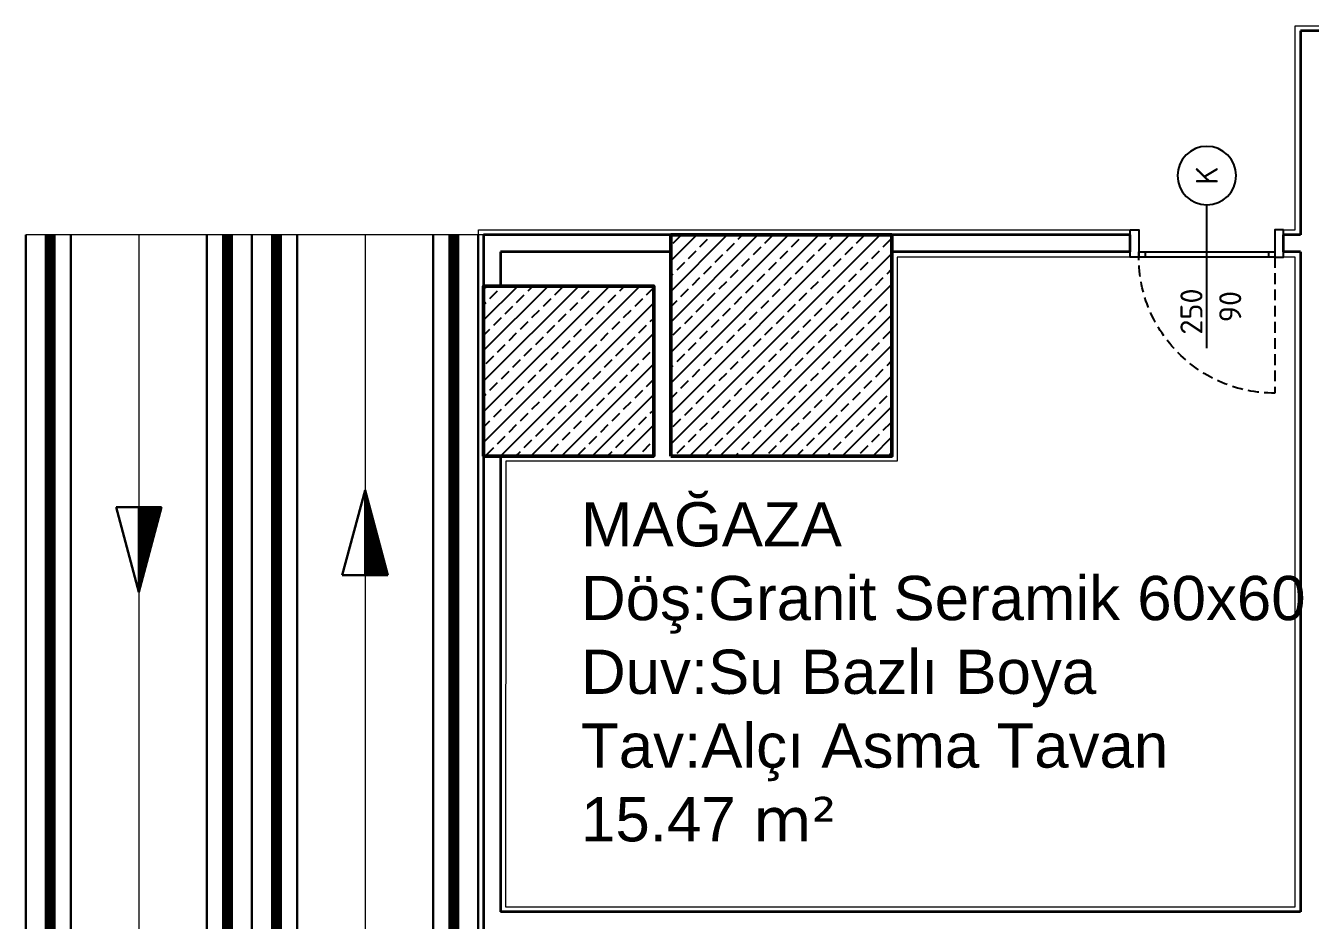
# Model space of a CAD drawing. Header units: millimetres. Extents: x 1443065 to 1517367, y 3763150 to 3779068.
# Drawn here: x 1477415 to 1478170, y 3766924 to 3767450 of the extents above; entities that cross this region are included whole.
import ezdxf
from ezdxf.enums import TextEntityAlignment as Align

# ---------------------------------------------------------------- set-up
doc = ezdxf.new("R2010")
doc.units = ezdxf.units.MM
doc.linetypes.add('HIDDEN', pattern=[9.525, 6.35, -3.175])
for name, color, linetype, lineweight in [('1', 7, 'Continuous', 30), ('2', 3, 'Continuous', 15), ('3', 5, 'Continuous', 15), ('5', 2, 'Continuous', 15), ('DUVAR', 2, 'Continuous', 35), ('MAHAL', 52, 'Continuous', 13), ('SIVA', 3, 'Continuous', 9), ('TASIYICI', 170, 'Continuous', 50), ('TEFRIS', 165, 'Continuous', 15)]:
    doc.layers.add(name, color=color, linetype=linetype, lineweight=lineweight)
for name, color, linetype in [('m-DOG_', 4, 'Continuous'), ('m-TAR_duvar', 8, 'Continuous'), ('m-YAZ_poz', 7, 'Continuous')]:
    doc.layers.add(name, color=color, linetype=linetype)
doc.styles.add('mono', font='isocpeur.ttf')
doc.styles.get("Standard").update_dxf_attribs({"font": 'arial.ttf'})

# ---------------------------------------------------------------- blocks, each defined once
blk = doc.blocks.new('90lık Kqpı')
at = {"layer": 'm-DOG_', "linetype": 'HIDDEN'}
blk.add_line((-8, -5), (-88, -5), dxfattribs=at)
at = {"layer": 'm-DOG_'}
for p, q in [((-5, -8.77), (-8, -8.77)), ((-5, -81.23), (-8, -81.23))]:
    blk.add_line(p, q, dxfattribs=at)
for points in [[(8, 0), (8, -5), (-8, -5), (-8, 0)], [(-8, -5), (-8, -85), (-5, -85), (-5, -5)], [(8, -90), (8, -85), (-8, -85), (-8, -90)]]:
    blk.add_lwpolyline(points, close=True, dxfattribs=at)
at = {"layer": 'm-DOG_', "linetype": 'HIDDEN'}
blk.add_arc((-8, -5), 80, 180, 270, dxfattribs=at)
blk = doc.blocks.new('m-penpoz')
blk.add_line((0, -1.625), (0, 0))
blk.add_circle((0, 0.332), 0.332)
blk.add_attdef('POZNO', text='', height=0.18).set_placement((0, 0.332), align=Align.MIDDLE)
blk.add_attdef('HEIGHT', text='', height=0.18, rotation=90).set_placement((0.069, -1.625), align=Align.TOP_LEFT)
blk.add_attdef('WIDTH', text='', height=0.18, rotation=90).set_placement((0, -1.625), align=Align.BOTTOM_LEFT)
blk = doc.blocks.new('E1')
at = {"layer": '1', "color": 2}
for p, q in [((746.1, 0), (246.1, 134)), ((246.1, -134), (246.1, 134)), ((246.1, 130), (260.9, 130)), ((246.1, 120), (298.2, 120)), ((246.1, 110), (335.5, 110)), ((246.1, 100), (372.8, 100)), ((246.1, 90), (410.2, 90)), ((246.1, 80), (447.5, 80)), ((246.1, 70), (484.8, 70)), ((246.1, 60), (522.1, 60)), ((246.1, 50), (559.4, 50)), ((246.1, 40), (596.8, 40)), ((246.1, 30), (634.1, 30)), ((246.1, 20), (671.4, 20)), ((246.1, 10), (708.7, 10)), ((246.1, -134), (746.1, 0)), ((246.1, 0), (738.2, 0))]:
    blk.add_line(p, q, dxfattribs=at)

msp = doc.modelspace()

# ---------------------------------------------------------------- hatches: boundary and pattern name
at = {"layer": 'm-TAR_duvar'}
h = msp.add_hatch(dxfattribs=at)
h.set_pattern_fill('ANSI33', color=256, scale=2)
h.set_pattern_definition([(45, (55132.096, -89484.948), (-8.98025612, 8.98025612), []), (45, (55141.076, -89484.948), (-8.98025612, 8.98025612), [6.35, -3.175])])
h.paths.add_polyline_path([(1477794.05, 3767196.6), (1477924.05, 3767196.6), (1477924.05, 3767326.6), (1477794.05, 3767326.6)])
h = msp.add_hatch(dxfattribs=at)
h.set_pattern_fill('ANSI33', color=256, scale=2)
h.set_pattern_definition([(45, (55132.096, -87954.948), (-8.98025612, 8.98025612), []), (45, (55141.077, -87954.948), (-8.98025612, 8.98025612), [6.35, -3.175])])
h.paths.add_polyline_path([(1477784.05, 3767296.58), (1477684.05, 3767296.58), (1477684.05, 3767196.58), (1477784.05, 3767196.58)])

# ---------------------------------------------------------------- linework, layer by layer
at = {"layer": '1'}
for p, q in [((1477415.05, 3767326.6), (1477414.87, 3766563.58)), ((1477426.73, 3767326.6), (1477426.72, 3766514.58)), ((1477431.82, 3766514.58), (1477431.83, 3767326.6)), ((1477441.38, 3767326.6), (1477441.37, 3766563.58)), ((1477521.38, 3767326.6), (1477521.37, 3766563.58)), ((1477530.92, 3766514.58), (1477530.93, 3767326.6)), ((1477536.03, 3767326.6), (1477536.02, 3766514.58)), ((1477547.88, 3767326.6), (1477547.87, 3766563.58)), ((1477559.73, 3767326.6), (1477559.72, 3766514.58)), ((1477564.82, 3766514.58), (1477564.83, 3767326.6)), ((1477574.38, 3767326.6), (1477574.37, 3766563.58)), ((1477654.38, 3767326.6), (1477654.37, 3766563.58)), ((1477663.92, 3766514.58), (1477663.93, 3767326.6)), ((1477669.03, 3767326.6), (1477669.02, 3766514.58)), ((1477680.87, 3767326.6), (1477680.87, 3766563.58)), ((1477547.88, 3767210.7), (1477547.87, 3766563.58))]:
    msp.add_line(p, q, dxfattribs=at)
at = {"layer": '2'}
for p, q in [((1477547.88, 3767326.6), (1477547.87, 3766436.58)), ((1477547.88, 3767208.07), (1477547.87, 3766436.58)), ((1477414.87, 3766436.58), (1477414.88, 3767196.58)), ((1477680.87, 3766436.58), (1477680.88, 3767196.58))]:
    msp.add_line(p, q, dxfattribs=at)
at = {"layer": '3'}
for p, q in [((1477427.24, 3767326.6), (1477427.23, 3766514.58)), ((1477427.75, 3767326.6), (1477427.74, 3766514.58)), ((1477428.26, 3767326.6), (1477428.25, 3766514.58)), ((1477428.77, 3767326.6), (1477428.76, 3766514.58)), ((1477429.28, 3767326.6), (1477429.27, 3766514.58)), ((1477429.79, 3767326.6), (1477429.78, 3766514.58)), ((1477430.3, 3767326.6), (1477430.29, 3766514.58)), ((1477430.81, 3767326.6), (1477430.8, 3766514.58)), ((1477431.32, 3767326.6), (1477431.31, 3766514.58)), ((1477531.44, 3767326.6), (1477531.43, 3766514.58)), ((1477531.95, 3767326.6), (1477531.94, 3766514.58)), ((1477532.46, 3767326.6), (1477532.45, 3766514.58)), ((1477532.97, 3767326.6), (1477532.96, 3766514.58)), ((1477533.48, 3767326.6), (1477533.47, 3766514.58)), ((1477533.99, 3767326.6), (1477533.98, 3766514.58)), ((1477534.5, 3767326.6), (1477534.49, 3766514.58)), ((1477535.01, 3767326.6), (1477535, 3766514.58)), ((1477535.52, 3767326.6), (1477535.51, 3766514.58)), ((1477560.24, 3767326.6), (1477560.23, 3766514.58)), ((1477560.75, 3767326.6), (1477560.74, 3766514.58)), ((1477561.26, 3767326.6), (1477561.25, 3766514.58)), ((1477561.77, 3767326.6), (1477561.76, 3766514.58)), ((1477562.28, 3767326.6), (1477562.27, 3766514.58)), ((1477562.79, 3767326.6), (1477562.78, 3766514.58)), ((1477563.3, 3767326.6), (1477563.29, 3766514.58)), ((1477563.81, 3767326.6), (1477563.8, 3766514.58)), ((1477564.32, 3767326.6), (1477564.31, 3766514.58)), ((1477664.44, 3767326.6), (1477664.43, 3766514.58)), ((1477664.95, 3767326.6), (1477664.94, 3766514.58)), ((1477665.46, 3767326.6), (1477665.45, 3766514.58)), ((1477665.97, 3767326.6), (1477665.96, 3766514.58)), ((1477666.48, 3767326.6), (1477666.47, 3766514.58)), ((1477666.99, 3767326.6), (1477666.98, 3766514.58)), ((1477667.5, 3767326.6), (1477667.49, 3766514.58)), ((1477668.01, 3767326.6), (1477668, 3766514.58)), ((1477668.52, 3767326.6), (1477668.51, 3766514.58))]:
    msp.add_line(p, q, dxfattribs=at)
at = {"layer": '5'}
for p, q in [((1477481.38, 3767326.6), (1477481.37, 3766436.58)), ((1477481.38, 3767326.6), (1477481.37, 3766436.58)), ((1477614.38, 3767326.6), (1477614.37, 3766436.58)), ((1477614.38, 3767326.6), (1477614.37, 3766436.58))]:
    msp.add_line(p, q, dxfattribs=at)
at = {"layer": 'DUVAR'}
for p, q in [((1478184.14, 3767446.58), (1478164.14, 3767446.58)), ((1478164.14, 3767446.58), (1478164.14, 3767326.6)), ((1477794.05, 3767326.6), (1477684.05, 3767326.6)), ((1477684.05, 3767326.6), (1477684.05, 3767296.58)), ((1478064.15, 3767326.6), (1477924.05, 3767326.6)), ((1478064.15, 3767316.6), (1478064.15, 3767326.6)), ((1478164.14, 3767326.6), (1478154.15, 3767326.6)), ((1478154.15, 3767316.6), (1478154.15, 3767326.6)), ((1477794.05, 3767316.6), (1477694.05, 3767316.6)), ((1477694.05, 3767316.6), (1477694.05, 3767296.58)), ((1478064.15, 3767316.6), (1477924.05, 3767316.6)), ((1478164.14, 3767316.6), (1478154.15, 3767316.6)), ((1478164.14, 3767316.6), (1478164.14, 3766928.79)), ((1477684.05, 3767196.58), (1477683.88, 3766536.58)), ((1477693.88, 3767196.58), (1477693.88, 3767087.59)), ((1477694.05, 3767196.58), (1477694.05, 3767087.59)), ((1477693.88, 3767087.59), (1477693.88, 3766928.79)), ((1477694.05, 3767087.59), (1477694.05, 3766928.79)), ((1478164.14, 3766928.79), (1477694.05, 3766928.79)), ((1478164.14, 3766928.79), (1478120.71, 3766928.79))]:
    msp.add_line(p, q, dxfattribs=at)
at = {"layer": 'SIVA'}
for points in [[(1478154.15, 3767329.6), (1478161.14, 3767329.6), (1478161.14, 3767449.58), (1478184.14, 3767449.58)], [(1477684.05, 3767326.6), (1477415.05, 3767326.6)], [(1478781.05, 3766293.01), (1478781.05, 3766433.58), (1478691.05, 3766433.58), (1478691.05, 3766539.58), (1478736.05, 3766539.58), (1478736.05, 3766915.79), (1477697.05, 3766915.79), (1477696.88, 3766569.6), (1477927.05, 3766569.6), (1477927.05, 3766433.6), (1477680.87, 3766433.6), (1477681.05, 3767329.6), (1478064.15, 3767329.6)], [(1478064.15, 3767313.6), (1477927.05, 3767313.6), (1477927.05, 3767193.6), (1477697.04, 3767193.58), (1477696.88, 3766931.79), (1478161.14, 3766931.79), (1478161.14, 3767313.6), (1478154.15, 3767313.6)]]:
    msp.add_lwpolyline(points, dxfattribs=at)
at = {"layer": 'TASIYICI'}
for points in [[(1477794.05, 3767196.6), (1477924.05, 3767196.6), (1477924.05, 3767326.6), (1477794.05, 3767326.6)], [(1477684.05, 3767196.58), (1477784.05, 3767196.58), (1477784.05, 3767296.58), (1477684.05, 3767296.58)]]:
    msp.add_lwpolyline(points, close=True, dxfattribs=at)

# ---------------------------------------------------------------- block references
at = {"layer": '1', "yscale": 0.1, "zscale": 0.1, "rotation": 270}
for p, xscale in [((1477614.38, 3767102.06), -0.1), ((1477481.38, 3767191.23), 0.1)]:
    msp.add_blockref('E1', p, dxfattribs=dict(at, xscale=xscale))
at = {"layer": 'm-YAZ_poz'}
ref = msp.add_blockref('m-penpoz', (1478109.15, 3767344.25), dxfattribs=dict(at, xscale=-51.83999999999998, yscale=51.83999999999998, zscale=51.83999999999998, rotation=359.9995494033126))
ref.add_attrib('WIDTH', '90', dxfattribs={"layer": '0', "height": 12.96, "rotation": 90, "style": 'mono'}).set_placement((1478133.27, 3767293.7), align=Align.BOTTOM_RIGHT)
ref.add_attrib('HEIGHT', '250', dxfattribs={"layer": '0', "height": 12.96, "rotation": 90, "style": 'mono'}).set_placement((1478110.46, 3767295.15), align=Align.BOTTOM_RIGHT)
ref.add_attrib('POZNO', 'K', dxfattribs={"layer": '0', "height": 12.96, "rotation": 90, "style": 'mono'}).set_placement((1478109.15, 3767361.46), align=Align.MIDDLE_CENTER)
at = {"layer": 'TEFRIS', "color": 6, "lineweight": 18, "xscale": -1, "rotation": 270}
msp.add_blockref('90lık Kqpı', (1478154.15, 3767321.6), dxfattribs=at)

# ---------------------------------------------------------------- texts
at = {"layer": 'MAHAL', "insert": (1477741.32, 3766969.8), "char_height": 26, "width": 661.2331, "attachment_point": 7}
msp.add_mtext('{\\f@Arial Unicode MS|b0|i0|c162|p34;MAĞAZA\\PDöş:Granit Seramik 60x60\\PDuv:Su Bazlı Boya\\PTav:Alçı Asma Tavan\\P15.47 \\fVerdana|b0|i0|c162|p34;m²}', dxfattribs=at)

doc.saveas('drawing.dxf')
